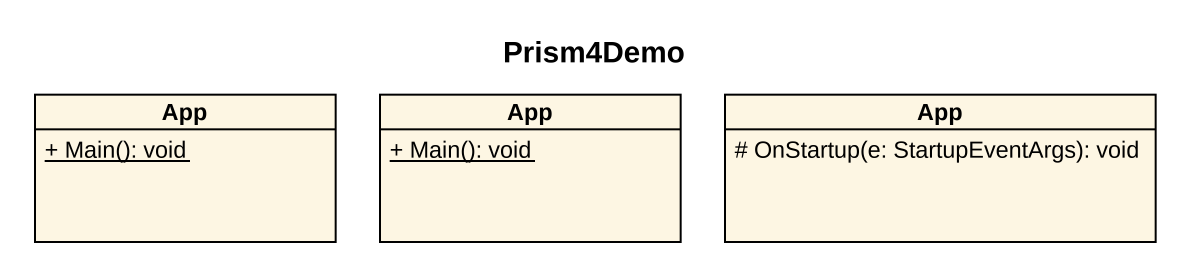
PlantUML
@startuml
title Prism4Demo
hide circle
hide empty members
skinparam classAttributeIconSize 0
class App {
  {static} + Main(): void
}
class "App" as App_2 {
  {static} + Main(): void
}
class "App" as App_3 {
  # OnStartup(e: StartupEventArgs): void
}
@enduml
